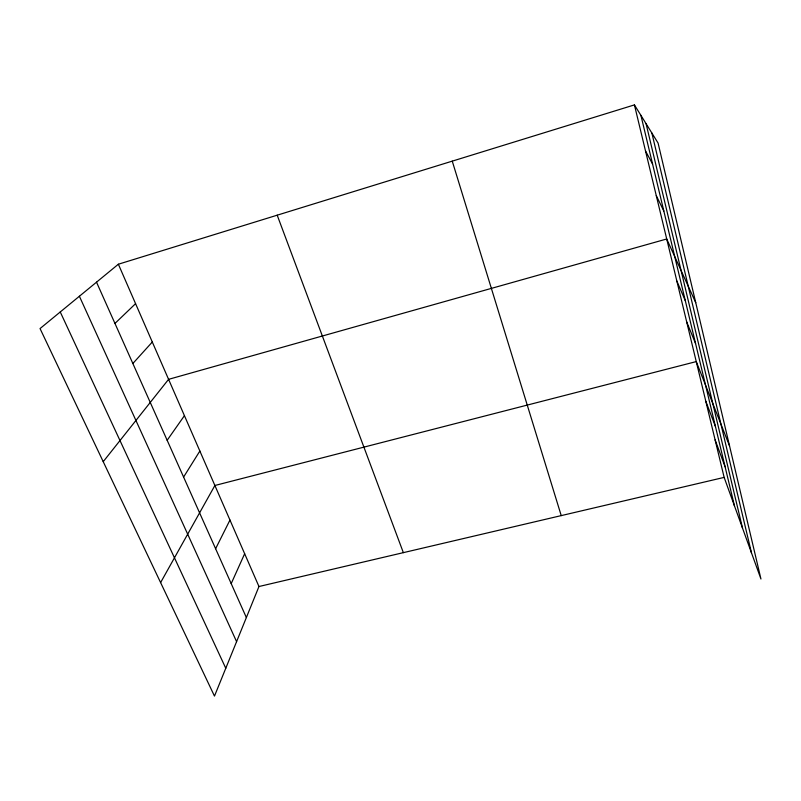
<?xml version="1.0" encoding="UTF-8"?>
<svg xmlns="http://www.w3.org/2000/svg" width="801" height="801" viewBox="0 0 801 801"><rect width="100%" height="100%" fill="white"/><g stroke="black" fill="none" stroke-linecap="round" stroke-linejoin="round"><path stroke-width="1.2" d="M118.368 264.22L258.963 586.522L214.478 696.099L40.05 328.57L118.368 264.22L634.422 104.901L658.072 143.039L760.95 579.003L724.144 477.396L634.422 104.901M231.199 583.619L244.655 553.721M215.609 548.725L229.967 520.049M160.611 582.587L214.888 485.486L696.249 361.591L729.551 445.947M183.589 477.066L199.86 451.033M167.159 440.28L184.43 415.659M103.219 461.676L168.58 379.344L666.712 238.988L695.739 302.668M132.856 363.504L152.3 342.017M114.954 323.434L135.569 303.659M258.963 586.522L724.144 477.396M645.516 150.968L652.565 163.985M656.279 195.644L663.829 211.043M60.255 311.969L225.782 668.274M79.389 296.24L236.585 641.641M96.52 282.172L246.368 617.561M676.855 281.061L685.326 300.765M686.687 321.912L695.578 343.569M705.821 401.311L715.463 426.573M277.196 215.179L403.354 552.65M715.113 439.899L725.105 466.813M452.255 161.141L561.231 515.614M646.067 123.674L742.517 528.099M640.92 115.374L734.457 505.862M651.874 133.046L751.488 552.89"/></g></svg>
